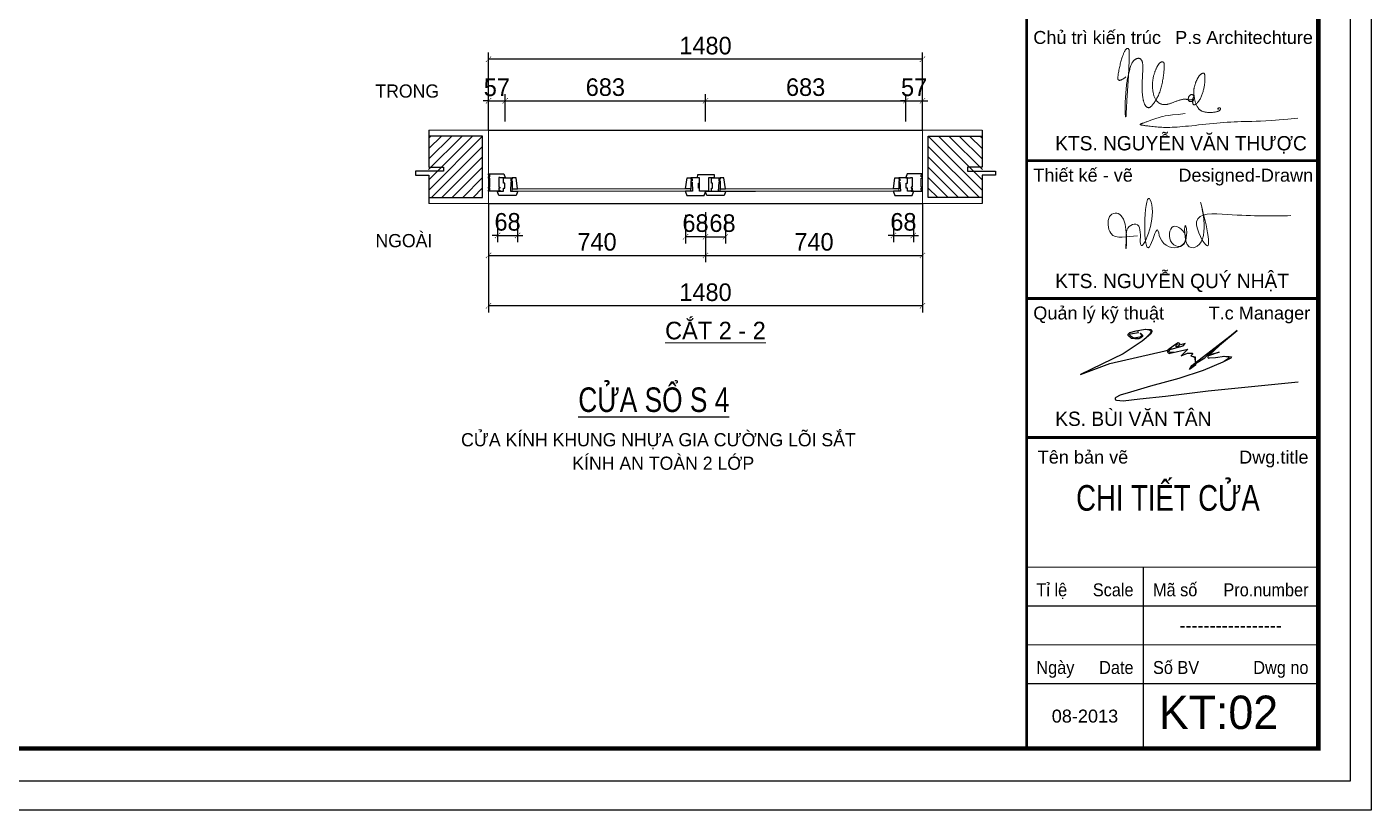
# Model space of a CAD drawing. Header units: millimetres. Extents: x -34806 to 662668, y 63228 to 99452.
# Drawn here: x 588104 to 592688, y 78156 to 80828 of the extents above; entities that cross this region are included whole.
import ezdxf
from ezdxf.enums import TextEntityAlignment as Align

# ---------------------------------------------------------------- set-up
doc = ezdxf.new("R2010")
doc.units = ezdxf.units.MM
doc.header["$LTSCALE"] = 200
doc.header["$MEASUREMENT"] = 0
doc.header["$PDMODE"] = 3
doc.header["$PDSIZE"] = 50
doc.layers.get('0').update_dxf_attribs({"color": 95, "linetype": 'CONTINUOUS'})
doc.layers.get('DEFPOINTS').update_dxf_attribs({"linetype": 'CONTINUOUS'})
for name, color, linetype in [('8', 1, 'CONTINUOUS'), ('COT', 2, 'CONTINUOUS'), ('DIM', 1, 'CONTINUOUS'), ('KHUNGTEN', 7, 'CONTINUOUS'), ('TEXT', 7, 'CONTINUOUS'), ('TEXT2', 6, 'CONTINUOUS'), ('TH', 4, 'CONTINUOUS'), ('TPTA-Concrete', 7, 'CONTINUOUS'), ('TUONG', 2, 'CONTINUOUS')]:
    doc.layers.add(name, color=color, linetype=linetype)
for name, color, linetype, lineweight in [('hacth', 251, 'CONTINUOUS', 13), ('hatch', 251, 'CONTINUOUS', 5), ('Text - khung ten', 253, 'CONTINUOUS', 13)]:
    doc.layers.add(name, color=color, linetype=linetype, lineweight=lineweight)
doc.styles.add('@hai text dim', font='VHAVAN.ttf')
doc.styles.add('Arial iso', font='VNARIAL.ttf')
doc.styles.add('STYLE2', font='VHHELS.ttf')
doc.styles.add('VNCC-COM', font='VHAVAN.ttf', dxfattribs={"width": 0.8})
doc.styles.add('VNCC-SIM', font='VHAVAN.ttf', dxfattribs={"width": 0.85})
doc.dimstyles.new('DIM10', dxfattribs={"dimscale": 15, "dimtxt": 4, "dimasz": 1.2, "dimexe": 1.5, "dimexo": 2, "dimgap": 1, "dimtad": 1, "dimdec": 0, "dimzin": 0, "dimdsep": 46, "dimtxsty": '@hai text dim', "dimblk": 'ARCHTICK', "dimcen": 0.09, "dimclrd": 8, "dimclre": 8, "dimclrt": 7, "dimadec": 0, "dimazin": 0, "dimtfac": 0.25, "dimtdec": 0, "dimtix": 1, "dimtmove": 1, "dimatfit": 0, "dimldrblk": 'NONE', "dimfxl": 1, "dimtolj": 1, "dimtzin": 0, "dimlwd": -1, "dimlwe": -1, "dimarcsym": 0})

# ---------------------------------------------------------------- blocks, each defined once
blk = doc.blocks.new('_ArchTick')
at = {"layer": 'DIM', "color": 150}
blk.add_lwpolyline([(0.5, 0.5, 0.133, 0, 0), (0, 0, 0, 0.133, 0), (-0.5, -0.5, 0.133, 0.133, 0)], format="xyseb", dxfattribs=at)
blk = doc.blocks.new('*D959')
at = {"color": 8}
for p, q in [((589678.3, 80477.2), (589678.3, 80740.5)), ((591158.3, 80477.2), (591158.3, 80740.5)), ((591158.3, 80718), (589678.3, 80718))]:
    blk.add_line(p, q, dxfattribs=at)
at = {"layer": 'DEFPOINTS', "color": 0}
for p in [(589678.3, 80718), (589678.3, 80447.2), (591158.3, 80447.2)]:
    blk.add_point(p, dxfattribs=at)
at = {"color": 8, "xscale": 18, "yscale": 18, "zscale": 18, "rotation": 180}
blk.add_blockref('_ArchTick', (589678.3, 80718), dxfattribs=at)
at = {"color": 8, "xscale": 18, "yscale": 18, "zscale": 18}
blk.add_blockref('_ArchTick', (591158.3, 80718), dxfattribs=at)
at = {"color": 7, "insert": (590418.3, 80764), "char_height": 60, "attachment_point": 5, "style": '@hai text dim'}
blk.add_mtext('\\A1;1480', dxfattribs=at)
blk = doc.blocks.new('_None')
blk = doc.blocks.new('*D960')
at = {"layer": '8', "color": 8}
for p, q in [((589709.3, 80187), (589709.3, 80094.1)), ((589777.3, 80186.4), (589777.3, 80094.1)), ((589709.3, 80116.6), (589691.3, 80116.6)), ((589709.3, 80116.6), (589777.3, 80116.6)), ((589777.3, 80116.6), (589795.3, 80116.6))]:
    blk.add_line(p, q, dxfattribs=at)
at = {"layer": 'DEFPOINTS', "color": 0}
for p in [(589709.3, 80217), (589777.3, 80216.4), (589777.3, 80116.6)]:
    blk.add_point(p, dxfattribs=at)
at = {"layer": '8', "color": 8, "xscale": 18, "yscale": 18, "zscale": 18}
blk.add_blockref('_ArchTick', (589709.3, 80116.6), dxfattribs=at)
at = {"layer": '8', "color": 8, "xscale": 18, "yscale": 18, "zscale": 18, "rotation": 180}
blk.add_blockref('_ArchTick', (589777.3, 80116.6), dxfattribs=at)
at = {"layer": '8', "color": 7, "insert": (589743.3, 80162.6), "char_height": 60, "attachment_point": 5, "style": '@hai text dim'}
blk.add_mtext('\\A1;68', dxfattribs=at)
blk = doc.blocks.new('*D961')
at = {"color": 8}
for p, q in [((591059.3, 80186.4), (591059.3, 80094.1)), ((591127.3, 80185.7), (591127.3, 80094.1)), ((591059.3, 80116.6), (591041.3, 80116.6)), ((591059.3, 80116.6), (591127.3, 80116.6)), ((591127.3, 80116.6), (591145.3, 80116.6))]:
    blk.add_line(p, q, dxfattribs=at)
at = {"layer": 'DEFPOINTS', "color": 0}
for p in [(591059.3, 80216.4), (591127.3, 80215.7), (591127.3, 80116.6)]:
    blk.add_point(p, dxfattribs=at)
at = {"color": 8, "xscale": 18, "yscale": 18, "zscale": 18}
blk.add_blockref('_ArchTick', (591059.3, 80116.6), dxfattribs=at)
at = {"color": 8, "xscale": 18, "yscale": 18, "zscale": 18, "rotation": 180}
blk.add_blockref('_ArchTick', (591127.3, 80116.6), dxfattribs=at)
at = {"color": 7, "insert": (591093.3, 80162.6), "char_height": 60, "attachment_point": 5, "style": '@hai text dim'}
blk.add_mtext('\\A1;68', dxfattribs=at)
blk = doc.blocks.new('*D962')
at = {"color": 8}
for p, q in [((589678.3, 80505.9), (589678.3, 80598.7)), ((589735.3, 80505.9), (589735.3, 80598.7)), ((589678.3, 80576.2), (589660.3, 80576.2)), ((589678.3, 80576.2), (589735.3, 80576.2)), ((589735.3, 80576.2), (589753.3, 80576.2))]:
    blk.add_line(p, q, dxfattribs=at)
at = {"layer": 'DEFPOINTS', "color": 0}
for p in [(589735.3, 80576.2), (589678.3, 80475.9), (589735.3, 80475.9)]:
    blk.add_point(p, dxfattribs=at)
at = {"color": 8, "xscale": 18, "yscale": 18, "zscale": 18}
blk.add_blockref('_ArchTick', (589678.3, 80576.2), dxfattribs=at)
at = {"color": 8, "xscale": 18, "yscale": 18, "zscale": 18, "rotation": 180}
blk.add_blockref('_ArchTick', (589735.3, 80576.2), dxfattribs=at)
at = {"color": 7, "insert": (589706.8, 80621.8), "char_height": 60, "attachment_point": 5, "style": '@hai text dim'}
blk.add_mtext('\\A1;57', dxfattribs=at)
blk = doc.blocks.new('*D963')
at = {"color": 8}
for p, q in [((591101.3, 80505.9), (591101.3, 80598.7)), ((591158.3, 80505.9), (591158.3, 80598.7)), ((591101.3, 80576.2), (591083.3, 80576.2)), ((591101.3, 80576.2), (591158.3, 80576.2)), ((591158.3, 80576.2), (591176.3, 80576.2))]:
    blk.add_line(p, q, dxfattribs=at)
at = {"layer": 'DEFPOINTS', "color": 0}
for p in [(591158.3, 80576.2), (591101.3, 80475.9), (591158.3, 80475.9)]:
    blk.add_point(p, dxfattribs=at)
at = {"color": 8, "xscale": 18, "yscale": 18, "zscale": 18}
blk.add_blockref('_ArchTick', (591101.3, 80576.2), dxfattribs=at)
at = {"color": 8, "xscale": 18, "yscale": 18, "zscale": 18, "rotation": 180}
blk.add_blockref('_ArchTick', (591158.3, 80576.2), dxfattribs=at)
at = {"color": 7, "insert": (591129.8, 80621.8), "char_height": 60, "attachment_point": 5, "style": '@hai text dim'}
blk.add_mtext('\\A1;57', dxfattribs=at)
blk = doc.blocks.new('*D964')
at = {"layer": '8', "color": 8}
for p, q in [((590350.3, 80186.4), (590350.3, 80089.6)), ((590418.3, 80186.4), (590418.3, 80089.6)), ((590418.3, 80112.1), (590350.3, 80112.1))]:
    blk.add_line(p, q, dxfattribs=at)
at = {"layer": 'DEFPOINTS', "color": 0}
for p in [(590350.3, 80216.4), (590418.3, 80216.4), (590350.3, 80112.1)]:
    blk.add_point(p, dxfattribs=at)
at = {"layer": '8', "color": 8, "xscale": 18, "yscale": 18, "zscale": 18, "rotation": 180}
blk.add_blockref('_ArchTick', (590350.3, 80112.1), dxfattribs=at)
at = {"layer": '8', "color": 8, "xscale": 18, "yscale": 18, "zscale": 18}
blk.add_blockref('_ArchTick', (590418.3, 80112.1), dxfattribs=at)
at = {"layer": '8', "color": 7, "insert": (590384.3, 80158.2), "char_height": 60, "attachment_point": 5, "style": '@hai text dim'}
blk.add_mtext('\\A1;68', dxfattribs=at)
blk = doc.blocks.new('*D965')
at = {"layer": '8', "color": 8}
for p, q in [((590418.3, 80186.4), (590418.3, 80089.6)), ((590486.3, 80186.4), (590486.3, 80089.6)), ((590418.3, 80112.1), (590486.3, 80112.1))]:
    blk.add_line(p, q, dxfattribs=at)
at = {"layer": 'DEFPOINTS', "color": 0}
for p in [(590418.3, 80216.4), (590486.3, 80216.4), (590486.3, 80112.1)]:
    blk.add_point(p, dxfattribs=at)
at = {"layer": '8', "color": 8, "xscale": 18, "yscale": 18, "zscale": 18, "rotation": 180}
blk.add_blockref('_ArchTick', (590418.3, 80112.1), dxfattribs=at)
at = {"layer": '8', "color": 8, "xscale": 18, "yscale": 18, "zscale": 18}
blk.add_blockref('_ArchTick', (590486.3, 80112.1), dxfattribs=at)
at = {"layer": '8', "color": 7, "insert": (590476.3, 80158.2), "char_height": 60, "attachment_point": 5, "style": '@hai text dim'}
blk.add_mtext('\\A1;68', dxfattribs=at)
blk = doc.blocks.new('*D1002')
at = {"color": 8}
for p, q in [((589735.3, 80505.9), (589735.3, 80598.7)), ((590418.3, 80505.9), (590418.3, 80598.7)), ((589735.3, 80576.2), (590418.3, 80576.2))]:
    blk.add_line(p, q, dxfattribs=at)
at = {"layer": 'DEFPOINTS', "color": 0}
for p in [(590418.3, 80576.2), (589735.3, 80475.9), (590418.3, 80475.9)]:
    blk.add_point(p, dxfattribs=at)
at = {"color": 8, "xscale": 18, "yscale": 18, "zscale": 18, "rotation": 180}
blk.add_blockref('_ArchTick', (589735.3, 80576.2), dxfattribs=at)
at = {"color": 8, "xscale": 18, "yscale": 18, "zscale": 18}
blk.add_blockref('_ArchTick', (590418.3, 80576.2), dxfattribs=at)
at = {"color": 7, "insert": (590076.8, 80622.3), "char_height": 60, "attachment_point": 5, "style": '@hai text dim'}
blk.add_mtext('\\A1;683', dxfattribs=at)
blk = doc.blocks.new('*D1003')
at = {"color": 8}
for p, q in [((590418.3, 80505.9), (590418.3, 80598.7)), ((591101.3, 80505.9), (591101.3, 80598.7)), ((590418.3, 80576.2), (591101.3, 80576.2))]:
    blk.add_line(p, q, dxfattribs=at)
at = {"layer": 'DEFPOINTS', "color": 0}
for p in [(591101.3, 80576.2), (590418.3, 80475.9), (591101.3, 80475.9)]:
    blk.add_point(p, dxfattribs=at)
at = {"color": 8, "xscale": 18, "yscale": 18, "zscale": 18, "rotation": 180}
blk.add_blockref('_ArchTick', (590418.3, 80576.2), dxfattribs=at)
at = {"color": 8, "xscale": 18, "yscale": 18, "zscale": 18}
blk.add_blockref('_ArchTick', (591101.3, 80576.2), dxfattribs=at)
at = {"color": 7, "insert": (590759.8, 80622.3), "char_height": 60, "attachment_point": 5, "style": '@hai text dim'}
blk.add_mtext('\\A1;683', dxfattribs=at)
blk = doc.blocks.new('*D1014')
at = {"color": 8}
for p, q in [((589678.3, 80224.6), (589678.3, 79854)), ((591158.3, 80224.6), (591158.3, 79854)), ((591158.3, 79876.5), (589678.3, 79876.5))]:
    blk.add_line(p, q, dxfattribs=at)
at = {"layer": 'DEFPOINTS', "color": 0}
for p in [(589678.3, 80254.6), (591158.3, 80254.6), (589678.3, 79876.5)]:
    blk.add_point(p, dxfattribs=at)
at = {"color": 8, "xscale": 18, "yscale": 18, "zscale": 18, "rotation": 180}
blk.add_blockref('_ArchTick', (589678.3, 79876.5), dxfattribs=at)
at = {"color": 8, "xscale": 18, "yscale": 18, "zscale": 18}
blk.add_blockref('_ArchTick', (591158.3, 79876.5), dxfattribs=at)
at = {"color": 7, "insert": (590418.3, 79922.5), "char_height": 60, "attachment_point": 5, "style": '@hai text dim'}
blk.add_mtext('\\A1;1480', dxfattribs=at)
blk = doc.blocks.new('*D1015')
at = {"color": 8}
for p, q in [((589678.3, 80194.6), (589678.3, 80025.9)), ((590418.3, 80195.9), (590418.3, 80025.9)), ((589678.3, 80048.4), (590418.3, 80048.4))]:
    blk.add_line(p, q, dxfattribs=at)
at = {"layer": 'DEFPOINTS', "color": 0}
for p in [(589678.3, 80224.6), (590418.3, 80225.9), (590418.3, 80048.4)]:
    blk.add_point(p, dxfattribs=at)
at = {"color": 8, "xscale": 18, "yscale": 18, "zscale": 18, "rotation": 180}
blk.add_blockref('_ArchTick', (589678.3, 80048.4), dxfattribs=at)
at = {"color": 8, "xscale": 18, "yscale": 18, "zscale": 18}
blk.add_blockref('_ArchTick', (590418.3, 80048.4), dxfattribs=at)
at = {"color": 7, "insert": (590048.3, 80094.4), "char_height": 60, "attachment_point": 5, "style": '@hai text dim'}
blk.add_mtext('\\A1;740', dxfattribs=at)
blk = doc.blocks.new('*D1016')
at = {"color": 8}
for p, q in [((590418.3, 80195.9), (590418.3, 80025.9)), ((591158.3, 80195.9), (591158.3, 80025.9)), ((590418.3, 80048.4), (591158.3, 80048.4))]:
    blk.add_line(p, q, dxfattribs=at)
at = {"layer": 'DEFPOINTS', "color": 0}
for p in [(590418.3, 80225.9), (591158.3, 80225.9), (591158.3, 80048.4)]:
    blk.add_point(p, dxfattribs=at)
at = {"color": 8, "xscale": 18, "yscale": 18, "zscale": 18, "rotation": 180}
blk.add_blockref('_ArchTick', (590418.3, 80048.4), dxfattribs=at)
at = {"color": 8, "xscale": 18, "yscale": 18, "zscale": 18}
blk.add_blockref('_ArchTick', (591158.3, 80048.4), dxfattribs=at)
at = {"color": 7, "insert": (590788.3, 80094.4), "char_height": 60, "attachment_point": 5, "style": '@hai text dim'}
blk.add_mtext('\\A1;740', dxfattribs=at)
blk = doc.blocks.new('eyey')
at = {"layer": 'TEXT'}
blk.add_lwpolyline([(857598, -329566), (858221, -330064), (858651, -330415), (858732, -330999), (857985, -331594), (857001, -332040), (855251, -332170), (853778, -331988), (852444, -330783, -0.4387421), (852435, -329839), (853068, -329329), (855860, -328456), (859862, -327752), (862169, -327861, -0.5275311), (862824, -328922), (862263, -329997), (858501, -333190), (849998, -338818), (830763, -348112), (844015, -343247), (868918, -337466), (876988, -335232), (877866, -334275), (875791, -334754), (875192, -334116), (874674, -333917), (873078, -334913), (870285, -337066, 0.8764844), (871163, -338581), (879063, -336707), (876030, -339776), (878863, -338581), (880914, -338538, -0.6789702), (881138, -339070), (880465, -339743), (882366, -340167), (882523, -344014), (879841, -345842), (880914, -344171), (901170, -328430), (888030, -339316), (893139, -338110), (888339, -339821, 1.0448231), (888704, -340719), (891399, -340550), (895469, -339849), (897603, -339989), (898585, -340158), (898361, -340831), (894793, -342630), (885863, -346421), (875047, -349907), (862289, -353363), (853242, -356064), (848723, -357411), (846645, -358532, 0.7905999), (846954, -359682), (850074, -359907), (857433, -359122), (868980, -357832), (888178, -355522), (928630, -351509)], format="xyb", dxfattribs=at)
at = {"layer": 'TEXT2'}
blk.add_lwpolyline([(874449, -334606), (875013, -334916), (874942, -335493), (873969, -335662), (873645, -335352), (873984, -334803), (874449, -334606)], dxfattribs=at)
at = {"layer": 'TH'}
for points in [[(857598, -329566), (858324, -330711), (857636, -331414), (854668, -331804), (853122, -330758, -0.6401793), (853278, -329806), (856949, -329244), (856369, -328366)], [(872753, -338203), (871152, -338252, -0.6729427), (870752, -337349, 0.084292), (871681, -335989, -4.5625712)], [(895092, -339914), (897074, -340190, -0.6042128), (897360, -340984), (895356, -342346)]]:
    blk.add_lwpolyline(points, format="xyb", dxfattribs=at)
for points in [[(882530, -343232), (886628, -340681), (888030, -339316), (901170, -328430), (895230, -333351), (888856, -339121)], [(880465, -339743), (882016, -340407), (882480, -342954)], [(882369, -343261), (882330, -343965), (880467, -345241), (881028, -344278), (882369, -343261)]]:
    blk.add_lwpolyline(points, dxfattribs=at)
at = {"layer": 'TUONG'}
blk.add_lwpolyline([(860168, -327766), (861604, -328110, -0.3773591), (862396, -329233), (861839, -329994), (859245, -332558)], format="xyb", dxfattribs=at)
blk = doc.blocks.new('khung')
at = {"color": 7}
for points in [[(28810, 8438), (28804, 8432), (28798, 8426), (28792, 8422), (28785, 8417), (28779, 8414), (28773, 8411), (28767, 8408), (28762, 8406), (28757, 8403), (28753, 8402), (28750, 8400), (28746, 8399), (28744, 8398), (28741, 8397), (28738, 8397), (28736, 8396), (28734, 8396), (28732, 8396), (28730, 8397), (28728, 8397), (28726, 8398), (28724, 8399), (28722, 8400), (28721, 8401), (28719, 8403), (28718, 8405), (28717, 8407), (28716, 8410), (28716, 8414), (28715, 8419), (28715, 8425), (28716, 8433), (28716, 8442), (28717, 8452), (28719, 8464), (28720, 8476), (28722, 8490), (28725, 8504), (28727, 8519), (28730, 8534), (28734, 8549), (28737, 8564), (28741, 8579), (28744, 8594), (28748, 8608), (28752, 8623), (28756, 8636), (28760, 8649), (28764, 8661), (28767, 8673), (28771, 8683), (28774, 8693), (28777, 8703), (28781, 8712), (28784, 8720), (28787, 8728), (28791, 8735), (28794, 8742), (28797, 8748), (28801, 8753), (28804, 8758), (28807, 8763), (28811, 8767), (28814, 8770), (28817, 8773), (28820, 8775), (28823, 8777), (28825, 8779), (28828, 8779), (28830, 8780), (28833, 8780), (28835, 8780), (28837, 8779), (28839, 8778), (28840, 8777), (28842, 8776), (28843, 8774), (28844, 8772), (28846, 8770), (28847, 8767), (28848, 8765), (28849, 8761), (28849, 8758), (28850, 8753), (28851, 8748), (28851, 8742), (28851, 8735), (28852, 8727), (28852, 8717), (28852, 8706), (28852, 8694), (28851, 8681), (28851, 8666), (28851, 8651), (28850, 8634), (28850, 8616), (28849, 8597), (28848, 8577), (28847, 8557), (28846, 8534), (28845, 8511), (28844, 8487), (28842, 8461), (28841, 8434), (28839, 8405), (28837, 8376), (28836, 8346), (28834, 8315), (28832, 8285), (28830, 8254), (28828, 8225), (28826, 8197), (28824, 8170), (28823, 8145), (28821, 8121), (28820, 8099), (28819, 8079), (28818, 8061), (28817, 8044), (28816, 8029), (28816, 8016), (28815, 8005), (28815, 7996), (28815, 7988), (28814, 7981), (28814, 7975), (28813, 7970), (28813, 7966), (28812, 7963), (28811, 7961), (28810, 7960), (28809, 7959), (28808, 7961), (28807, 7963), (28806, 7968), (28805, 7974), (28804, 7983), (28803, 7994), (28802, 8006), (28802, 8021), (28802, 8038), (28802, 8056), (28802, 8077), (28802, 8100), (28803, 8124), (28804, 8149), (28805, 8176), (28807, 8203), (28809, 8230), (28811, 8256), (28813, 8282), (28815, 8306), (28818, 8328), (28820, 8348), (28823, 8367), (28826, 8385), (28828, 8402), (28831, 8418), (28835, 8434), (28838, 8450), (28842, 8466), (28845, 8481), (28849, 8497), (28853, 8512), (28857, 8526), (28860, 8539), (28864, 8552), (28868, 8563), (28871, 8573), (28874, 8582), (28878, 8590), (28881, 8597), (28884, 8603), (28887, 8608), (28890, 8613), (28894, 8618), (28897, 8622), (28900, 8627), (28904, 8631), (28908, 8634), (28911, 8638), (28915, 8641), (28919, 8644), (28923, 8647), (28927, 8650), (28931, 8652), (28936, 8654), (28940, 8656), (28944, 8658), (28948, 8659), (28953, 8660), (28957, 8661), (28961, 8661), (28964, 8661), (28968, 8661), (28972, 8660), (28975, 8659), (28979, 8657), (28982, 8655), (28985, 8653), (28989, 8650), (28992, 8647), (28995, 8644), (28998, 8640), (29001, 8635), (29003, 8631), (29005, 8626), (29007, 8620), (29009, 8614), (29011, 8607), (29012, 8600), (29013, 8592), (29014, 8584), (29014, 8576), (29014, 8567), (29015, 8557), (29015, 8547), (29014, 8537), (29014, 8526), (29014, 8516), (29013, 8504), (29013, 8493), (29012, 8482), (29012, 8470), (29011, 8458), (29011, 8447), (29010, 8435), (29009, 8424), (29009, 8413), (29008, 8402), (29008, 8391), (29007, 8381), (29007, 8370), (29007, 8361), (29006, 8351), (29006, 8341), (29006, 8332), (29006, 8323), (29006, 8313), (29006, 8304), (29006, 8294), (29006, 8285), (29007, 8275), (29007, 8265), (29008, 8255), (29008, 8246), (29009, 8236), (29010, 8227), (29011, 8218), (29012, 8209), (29013, 8200), (29014, 8192), (29016, 8183), (29017, 8175), (29019, 8168), (29020, 8160), (29022, 8153), (29023, 8147), (29025, 8140), (29027, 8134), (29029, 8128), (29031, 8122), (29033, 8116), (29035, 8111), (29037, 8106), (29040, 8102), (29042, 8097), (29045, 8093), (29048, 8089), (29051, 8085), (29054, 8082), (29057, 8079), (29060, 8077), (29063, 8075), (29066, 8073), (29069, 8071), (29072, 8070), (29075, 8069), (29078, 8069), (29081, 8068), (29084, 8068), (29088, 8068), (29091, 8069), (29095, 8070), (29099, 8071), (29103, 8074), (29107, 8077), (29112, 8081), (29117, 8086), (29123, 8092), (29128, 8099), (29134, 8106), (29140, 8114), (29147, 8123), (29153, 8132), (29159, 8141), (29165, 8151), (29171, 8161), (29177, 8171), (29183, 8182), (29189, 8193), (29195, 8204), (29200, 8216), (29206, 8229), (29211, 8242), (29216, 8255), (29221, 8269), (29225, 8284), (29230, 8298), (29234, 8313), (29238, 8328), (29242, 8344), (29245, 8359), (29248, 8374), (29251, 8390), (29254, 8405), (29256, 8420), (29258, 8435), (29260, 8450), (29262, 8464), (29264, 8478), (29265, 8492), (29267, 8505), (29268, 8518), (29269, 8530), (29270, 8541), (29270, 8551), (29271, 8560), (29271, 8568), (29271, 8575), (29271, 8582), (29271, 8587), (29270, 8592), (29269, 8596), (29269, 8599), (29268, 8602), (29267, 8605), (29265, 8608), (29264, 8610), (29263, 8612), (29261, 8614), (29259, 8615), (29257, 8616), (29255, 8617), (29253, 8618), (29251, 8618), (29248, 8619), (29246, 8618), (29243, 8618), (29241, 8618), (29238, 8617), (29235, 8616), (29232, 8615), (29229, 8614), (29226, 8612), (29223, 8610), (29220, 8608), (29217, 8606), (29215, 8604), (29212, 8601), (29209, 8598), (29206, 8595), (29204, 8592), (29201, 8588), (29199, 8584), (29196, 8580), (29194, 8576), (29191, 8572), (29189, 8568), (29187, 8563), (29184, 8558), (29182, 8553), (29179, 8548), (29177, 8542), (29174, 8536), (29171, 8530), (29169, 8523), (29166, 8516), (29163, 8508), (29160, 8501), (29157, 8492), (29154, 8484), (29151, 8476), (29149, 8467), (29146, 8458), (29144, 8450), (29142, 8441), (29140, 8432), (29138, 8423), (29137, 8414), (29135, 8406), (29134, 8397), (29133, 8388), (29132, 8379), (29132, 8370), (29131, 8360), (29131, 8351), (29131, 8342), (29131, 8333), (29131, 8323), (29131, 8314), (29132, 8304), (29132, 8295), (29133, 8285), (29134, 8275), (29135, 8266), (29137, 8256), (29139, 8247), (29141, 8237), (29143, 8228), (29145, 8219), (29148, 8210), (29151, 8201), (29154, 8193), (29158, 8185), (29162, 8177), (29165, 8170), (29170, 8164), (29174, 8158), (29178, 8152), (29183, 8146), (29188, 8141), (29192, 8137), (29197, 8132), (29202, 8128), (29207, 8125), (29213, 8121), (29218, 8118), (29224, 8115), (29229, 8113), (29235, 8111), (29241, 8109), (29248, 8107), (29254, 8106), (29261, 8105), (29268, 8105), (29275, 8105), (29282, 8105), (29289, 8105), (29296, 8106), (29304, 8107), (29311, 8109), (29319, 8111), (29326, 8113), (29334, 8115), (29342, 8118), (29350, 8121), (29359, 8124), (29367, 8127), (29376, 8131), (29385, 8134), (29394, 8138), (29403, 8141), (29412, 8145), (29421, 8148), (29431, 8152), (29439, 8155), (29448, 8157), (29457, 8160), (29465, 8162), (29474, 8164), (29481, 8166), (29489, 8167), (29496, 8169), (29503, 8169), (29510, 8170), (29516, 8170), (29522, 8170), (29527, 8169), (29533, 8169), (29538, 8168), (29543, 8167), (29547, 8167), (29552, 8166), (29556, 8165), (29561, 8164), (29565, 8164), (29570, 8163), (29574, 8162), (29578, 8162), (29583, 8162), (29587, 8162), (29591, 8162), (29596, 8163), (29600, 8164), (29604, 8166), (29607, 8168), (29611, 8171), (29614, 8175), (29617, 8180), (29619, 8185), (29621, 8190), (29623, 8195), (29624, 8200), (29624, 8205), (29624, 8209), (29623, 8213), (29621, 8216), (29619, 8219), (29616, 8221), (29613, 8223), (29610, 8224), (29607, 8225), (29604, 8225), (29600, 8225), (29597, 8225), (29594, 8225), (29590, 8224), (29587, 8223), (29584, 8221), (29581, 8219), (29579, 8217), (29576, 8215), (29573, 8212), (29571, 8208), (29569, 8205), (29567, 8201), (29565, 8197), (29563, 8193), (29562, 8188), (29560, 8184), (29559, 8179), (29559, 8174), (29559, 8169), (29559, 8164), (29560, 8159), (29561, 8155), (29563, 8152), (29566, 8149), (29570, 8146), (29574, 8144), (29578, 8143), (29583, 8142), (29587, 8141), (29592, 8141), (29596, 8141), (29600, 8141), (29604, 8142), (29607, 8143), (29610, 8144), (29612, 8146), (29615, 8147), (29616, 8150), (29618, 8152), (29619, 8155), (29621, 8158), (29621, 8161), (29622, 8164), (29622, 8167), (29622, 8170), (29622, 8171), (29621, 8173), (29620, 8173), (29619, 8172), (29618, 8171), (29617, 8169), (29615, 8166), (29614, 8163), (29613, 8160), (29612, 8156), (29611, 8152), (29611, 8147), (29611, 8143), (29611, 8138), (29611, 8133), (29612, 8129), (29613, 8124), (29614, 8120), (29615, 8116), (29617, 8112), (29620, 8109), (29622, 8106), (29625, 8104), (29629, 8102), (29633, 8102), (29637, 8103), (29642, 8105), (29648, 8108), (29653, 8112), (29659, 8117), (29665, 8123), (29671, 8129), (29677, 8137), (29683, 8144), (29689, 8153), (29695, 8162), (29700, 8171), (29705, 8180), (29710, 8190), (29714, 8200), (29719, 8210), (29723, 8221), (29727, 8231), (29730, 8241), (29733, 8252), (29736, 8262), (29739, 8273), (29741, 8283), (29744, 8293), (29746, 8304), (29748, 8314), (29749, 8324), (29751, 8334), (29752, 8344), (29754, 8354), (29755, 8364), (29755, 8374), (29756, 8384), (29757, 8394), (29757, 8404), (29757, 8413), (29757, 8422), (29757, 8431), (29757, 8439), (29757, 8447), (29756, 8453), (29755, 8459), (29755, 8464), (29754, 8468), (29752, 8472), (29751, 8475), (29750, 8477), (29748, 8479), (29747, 8481), (29745, 8482), (29743, 8482), (29741, 8483), (29739, 8483), (29737, 8483), (29735, 8483), (29733, 8482), (29730, 8481), (29728, 8480), (29725, 8479), (29722, 8477), (29719, 8476), (29716, 8474), (29713, 8472), (29710, 8470), (29707, 8467), (29704, 8465), (29701, 8462), (29698, 8460), (29695, 8457), (29693, 8454), (29690, 8451), (29687, 8447), (29685, 8444), (29682, 8440), (29680, 8436), (29678, 8432), (29675, 8428), (29673, 8424), (29671, 8419), (29669, 8414), (29666, 8409), (29664, 8405), (29661, 8399), (29659, 8394), (29656, 8389), (29654, 8383), (29651, 8377), (29649, 8371), (29646, 8365), (29644, 8358), (29642, 8352), (29640, 8345), (29638, 8338), (29636, 8331), (29634, 8324), (29633, 8317), (29631, 8311), (29630, 8305), (29628, 8299), (29627, 8293), (29626, 8287), (29625, 8281), (29625, 8275), (29624, 8268), (29624, 8261), (29624, 8253), (29625, 8244), (29626, 8236), (29627, 8226), (29628, 8217), (29629, 8208), (29630, 8198), (29632, 8189), (29633, 8180), (29635, 8172), (29637, 8163), (29638, 8155), (29641, 8146), (29643, 8138), (29645, 8130), (29648, 8122), (29651, 8114), (29655, 8106), (29658, 8098), (29662, 8091), (29666, 8084), (29670, 8077), (29673, 8071), (29677, 8065), (29680, 8060), (29684, 8056), (29687, 8052), (29690, 8048), (29693, 8045), (29697, 8042), (29700, 8039), (29704, 8037), (29708, 8034), (29712, 8032), (29716, 8029), (29721, 8027), (29727, 8025), (29733, 8023), (29739, 8021), (29746, 8019), (29753, 8017), (29761, 8016), (29769, 8014), (29778, 8013), (29788, 8012), (29797, 8012), (29807, 8011), (29817, 8011), (29828, 8011), (29838, 8011), (29849, 8012), (29859, 8013), (29869, 8014), (29879, 8015), (29888, 8017), (29896, 8018), (29904, 8021), (29911, 8023), (29917, 8026), (29922, 8028), (29927, 8031), (29931, 8034), (29934, 8037), (29937, 8040), (29939, 8042), (29941, 8044), (29942, 8047), (29944, 8049), (29944, 8051), (29945, 8052), (29945, 8054), (29945, 8056), (29945, 8057), (29945, 8058), (29945, 8059), (29944, 8060), (29944, 8061), (29943, 8062), (29942, 8063), (29941, 8064), (29940, 8064), (29939, 8065), (29938, 8065), (29936, 8065), (29935, 8066), (29934, 8066), (29932, 8066), (29931, 8066), (29930, 8066), (29929, 8066), (29927, 8066), (29926, 8066), (29925, 8066), (29924, 8065), (29923, 8065), (29922, 8065), (29921, 8065), (29920, 8065), (29919, 8064), (29917, 8064), (29916, 8064), (29915, 8063), (29915, 8063), (29914, 8062), (29913, 8062), (29913, 8061), (29912, 8061), (29912, 8060), (29912, 8060), (29911, 8059), (29911, 8058), (29911, 8058), (29911, 8057), (29911, 8057), (29911, 8056), (29911, 8056), (29912, 8055), (29912, 8054), (29913, 8054), (29914, 8053), (29916, 8052), (29917, 8052), (29919, 8051), (29920, 8051), (29921, 8051), (29922, 8051), (29922, 8052), (29922, 8053)], [(29521, 7997), (29437, 7989), (29371, 7982), (29320, 7976), (29283, 7970), (29255, 7965), (29235, 7960), (29220, 7956), (29208, 7951), (29196, 7947), (29183, 7942), (29171, 7938), (29159, 7934), (29147, 7930), (29135, 7926), (29123, 7922), (29112, 7918), (29102, 7914), (29092, 7910), (29082, 7907), (29073, 7904), (29064, 7901), (29056, 7898), (29047, 7895), (29040, 7892), (29032, 7889), (29025, 7887), (29018, 7884), (29011, 7882), (29006, 7880), (29000, 7878), (28996, 7876), (28992, 7875), (28989, 7874), (28986, 7873), (28984, 7872), (28983, 7871), (28982, 7871), (28981, 7870), (28981, 7870), (28981, 7869), (28980, 7869), (28980, 7868), (28981, 7868), (28981, 7867), (28982, 7867), (28983, 7866), (28985, 7865), (28987, 7864), (28990, 7863), (28994, 7862), (28999, 7861), (29004, 7860), (29011, 7859), (29019, 7858), (29027, 7856), (29037, 7855), (29048, 7853), (29060, 7851), (29074, 7850), (29088, 7848), (29104, 7846), (29121, 7844), (29138, 7842), (29157, 7840), (29176, 7839), (29196, 7837), (29218, 7835), (29240, 7834), (29263, 7833), (29287, 7833), (29313, 7833), (29339, 7833), (29367, 7834), (29396, 7835), (29427, 7837), (29459, 7840), (29492, 7843), (29527, 7846), (29563, 7849), (29601, 7853), (29641, 7857), (29683, 7862), (29725, 7866), (29768, 7871), (29812, 7875), (29855, 7880), (29899, 7884), (29942, 7888), (29984, 7891), (30026, 7894), (30067, 7896), (30108, 7899), (30150, 7900), (30191, 7902), (30234, 7903), (30277, 7904), (30322, 7905), (30370, 7906), (30424, 7908), (30487, 7911), (30561, 7915), (30648, 7922), (30750, 7930), (30871, 7942)]]:
    blk.add_lwpolyline(points, dxfattribs=at)
for points, knots in [([(28809, 6390), (28820, 6471), (28786, 6646), (29012, 6725), (28940, 6191), (29183, 6732), (29031, 7196), (29006, 5991), (29191, 6702), (29218, 6422), (29444, 6340), (29580, 6542), (29338, 6741), (29309, 6441), (29518, 6370), (29551, 6543), (29513, 6743), (29493, 6361), (29852, 6431), (29572, 7417), (29930, 6107), (29517, 6828), (30245, 6766), (30570, 6771), (30788, 6775)], [1829.216934, 1829.216934, 1829.216934, 1829.216934, 2052.740044, 2346.829392, 2630.15887, 3355.55399, 3541.515551, 4433.477739, 4781.213079, 4936.233601, 5341.441378, 5545.383412, 5845.050905, 6152.474723, 6321.670423, 6652.085883, 6721.1327, 7114.479827, 7261.897835, 8082.827124, 8900.610949, 9384.419747, 9967.76735, 11144.313147, 11144.313147, 11144.313147, 11144.313147]), ([(28949, 6531), (28829, 6534), (28610, 6446), (28576, 6806), (28852, 6833), (28816, 6351), (28812, 6382), (28809, 6390)], [0, 0, 0, 0, 520.395728, 824.712378, 1118.802922, 1716.942341, 1766.325621, 1766.325621, 1766.325621, 1766.325621])]:
    blk.add_open_spline(points, degree=3, knots=knots, dxfattribs=at)
at = {"layer": 'DEFPOINTS', "color": 8}
blk.add_lwpolyline([(0, 0), (31503, 0), (31503, 22275), (0, 22275)], close=True, dxfattribs=at)
at = {"layer": 'KHUNGTEN', "color": 4}
for points, const_width in [([(848, 388), (31117, 388), (31117, 21887), (848, 21887)], 54.3), ([(27623, 21887), (31115, 21887), (31115, 388), (27623, 388)], 34.9)]:
    blk.add_lwpolyline(points, close=True, dxfattribs=dict(at, const_width=const_width))
at = {"layer": 'KHUNGTEN', "color": 4, "const_width": 34.9}
for points in [[(27623, 7434), (31115, 7434)], [(27623, 5782), (31115, 5782)], [(27623, 4114), (31115, 4114)]]:
    blk.add_lwpolyline(points, dxfattribs=at)
at = {"layer": 'KHUNGTEN', "color": 8, "const_width": 15.5}
for points in [[(27623, 2561), (31115, 2561)], [(29020, 2561), (29020, 388)], [(27623, 2096), (31115, 2096)], [(27623, 1630), (31115, 1630)], [(27623, 1164), (31115, 1164)]]:
    blk.add_lwpolyline(points, dxfattribs=at)
at = {"layer": 'TEXT2', "xscale": 0.02667135677802435, "yscale": 0.02667135642843732, "zscale": 0.02667135655464699}
blk.add_blockref('eyey', (6108, 14156), dxfattribs=at)
at = {"layer": 'KHUNGTEN', "color": 8, "style": 'Arial iso'}
for s, height, width, p in [('Chñ tr× kiÕn tróc', 155.23, 1, (27702, 8833)), ('P.s Architechture', 155.23, 1, (29401, 8833)), ('ThiÕt kÕ - vÏ', 155.23, 1, (27702, 7182)), ('Designed-Drawn', 155.23, 1, (29440, 7182)), ('Qu¶n lý kü thuËt', 155.23, 1, (27702, 5530)), ('T.c Manager', 155.23, 1, (29802, 5530)), ('Tªn b¶n vÏ', 155.2, 1, (27755, 3803)), ('TØ lÖ', 155.2, 0.9, (27739, 2212)), ('M· sè', 155.2, 0.9, (29136, 2212)), ('Sè BV', 155.2, 0.9, (29136, 1281)), ('Ngµy', 155.2, 0.9, (27739, 1281))]:
    blk.add_text(s, height=height, dxfattribs=dict(at, width=width)).set_placement(p)
for s, width, p in [('Dwg.title', 1, (30999, 3803)), ('Scale', 0.9, (28903, 2212)), ('Pro.number', 0.9, (30999, 2212)), ('Date', 0.9, (28903, 1281)), ('Dwg no', 0.9, (30999, 1281))]:
    blk.add_text(s, height=155.2, dxfattribs=dict(at, width=width)).set_placement(p, align=Align.RIGHT)
at = {"layer": 'KHUNGTEN', "color": 7, "style": 'Arial iso'}
for s, height, p in [('-----------------', 155.23, (30067, 1863)), ('08-2013', 155.2, (28321, 776))]:
    blk.add_text(s, height=height, dxfattribs=at).set_placement(p, align=Align.MIDDLE_CENTER)
at = {"layer": 'TEXT', "style": 'VNCC-SIM'}
for s, p in [('kts. nguyÔn v¨n th\xadîc', (27965, 7557)), ('kts. nguyÔn quý nhËt', (27965, 5906)), ('ks. bïi v¨n t©n', (27965, 4254))]:
    blk.add_text(s, height=171.27, dxfattribs=at).set_placement(p)

msp = doc.modelspace()

# ---------------------------------------------------------------- hatches: boundary and pattern name
at = {"layer": 'hatch', "ltscale": 0.5}
h = msp.add_hatch(dxfattribs=at)
h.set_pattern_fill('ANSI31', color=256, scale=200, angle=90, style=0)
h.set_pattern_definition([(225, (586514.45, 85584.619), (-17.67767, 17.67767), [])])
h.paths.add_polyline_path([(589658.3, 80245.9), (589474.5, 80245.9), (589474.5, 80334.4), (589492.4, 80334.4), (589460.1, 80346.8), (589474.5, 80358.6), (589474.5, 80455.9), (589658.3, 80455.9)])
h = msp.add_hatch(dxfattribs=at)
h.set_pattern_fill('ANSI31', color=256, scale=200, angle=90, style=0)
h.set_pattern_definition([(315, (594322.071, 85584.619), (17.67767, 17.67767), [])])
h.paths.add_polyline_path([(591178.3, 80245.9), (591362, 80245.9), (591362, 80334.4), (591344.1, 80334.4), (591376.4, 80346.8), (591362, 80358.6), (591362, 80455.9), (591178.3, 80455.9)])

# ---------------------------------------------------------------- linework, layer by layer
for p, q in [((589678.3, 80475.9), (591158.3, 80475.9)), ((590418.3, 80267.2), (590588.9, 80267.2)), ((589678.3, 80225.9), (591158.3, 80225.9))]:
    msp.add_line(p, q)
msp.add_lwpolyline([(592688.4, 78155.5), (583519.7, 78155.5), (583519.7, 84697.1), (592688.4, 84697.1)], close=True)
at = {"layer": '8'}
for points in [[(589474.5, 80475.9), (589474.5, 80349.9), (589524.3, 80349.9), (589524.3, 80335.7), (589428.9, 80335.7), (589428.9, 80322.2), (589474.5, 80322.2), (589474.5, 80225.9)], [(591362, 80475.9), (591362, 80349.9), (591312.2, 80349.9), (591312.2, 80335.7), (591407.6, 80335.7), (591407.6, 80322.2), (591362, 80322.2), (591362, 80225.9)]]:
    msp.add_lwpolyline(points, dxfattribs=at)
at = {"layer": 'COT'}
for points in [[(589474.5, 80245.9), (589658.3, 80245.9), (589658.3, 80455.9), (589474.5, 80455.9)], [(591362, 80245.9), (591178.3, 80245.9), (591178.3, 80455.9), (591362, 80455.9)]]:
    msp.add_lwpolyline(points, dxfattribs=at)
at = {"layer": 'hatch'}
for points in [[(589474.5, 80225.9), (589678.3, 80225.9), (589678.3, 80475.9), (589474.5, 80475.9)], [(591362, 80225.9), (591158.3, 80225.9), (591158.3, 80475.9), (591362, 80475.9)], [(590368.3, 80267.2), (589759.3, 80267.2), (589759.3, 80275.2), (590368.3, 80275.2)], [(590468.3, 80275.2), (591077.3, 80275.2), (591077.3, 80267.2), (590468.3, 80267.2)]]:
    msp.add_lwpolyline(points, dxfattribs=at)
at = {"layer": 'TPTA-Concrete', "ltscale": 0.5}
for p, q in [((590368.3, 80267.2), (590368.3, 80275.2)), ((590468.3, 80267.2), (590468.3, 80275.2))]:
    msp.add_line(p, q, dxfattribs=at)
at = {"layer": 'TPTA-Concrete'}
for points in [[(589717.3, 80267.2), (589678.3, 80267.2), (589678.3, 80270.7), (589682.5, 80270.7), (589682.5, 80277.9), (589678.3, 80277.9), (589678.3, 80281.8), (589682.5, 80281.8), (589682.5, 80312.5), (589678.3, 80312.5), (589678.3, 80316.5), (589682.5, 80316.5), (589682.5, 80323.6), (589678.3, 80323.6), (589678.3, 80327.2), (589730.7, 80327.2), (589735.3, 80314.5), (589735.3, 80313.2), (589718.7, 80313.2, 0.420946), (589713, 80313.8), (589713, 80281.8), (589717.3, 80281.8), (589717.3, 80277.9), (589713, 80277.9), (589713, 80270.7), (589717.3, 80270.7), (589717.3, 80267.2)], [(591119.3, 80267.2), (591158.3, 80267.2), (591158.3, 80270.7), (591154, 80270.7), (591154, 80277.9), (591158.3, 80277.9), (591158.3, 80281.8), (591154, 80281.8), (591154, 80312.5), (591158.3, 80312.5), (591158.3, 80316.5), (591154, 80316.5), (591154, 80323.6), (591158.3, 80323.6), (591158.3, 80327.2), (591105.8, 80327.2), (591101.3, 80314.5), (591101.3, 80313.2), (591117.8, 80313.2, -0.420946), (591123.5, 80313.8), (591123.5, 80281.8), (591119.3, 80281.8), (591119.3, 80277.9), (591123.5, 80277.9), (591123.5, 80270.7), (591119.3, 80270.7), (591119.3, 80267.2)]]:
    msp.add_lwpolyline(points, format="xyb", dxfattribs=at)
for points in [[(590428.3, 80267.2), (590398.3, 80267.2), (590398.3, 80313.2), (590391.6, 80313.2), (590392.5, 80325.1), (590447.9, 80325.1), (590448.3, 80313.2), (590428.3, 80313.2), (590428.3, 80267.2)], [(589777.3, 80267.2), (589777.3, 80265.8), (589772.7, 80253.2), (589713.8, 80253.2), (589709.3, 80265.8), (589709.3, 80267.2), (589729.3, 80267.2), (589729.3, 80277.8), (589733.5, 80277.8), (589733.5, 80295.5), (589729.3, 80295.5), (589729.3, 80313.2), (589759.3, 80313.2), (589759.3, 80309.6), (589755, 80309.6), (589755, 80302.5), (589759.3, 80302.5), (589759.3, 80298.5), (589755, 80298.5), (589753.1, 80267.2), (589777.3, 80267.2)], [(589759.3, 80275.2), (589777.3, 80275.2), (589772.3, 80313.2), (589759.3, 80313.2), (589759.3, 80309.1), (589756.7, 80309.1), (589756.7, 80303.1), (589759.3, 80303.1), (589759.3, 80275.2)], [(590350.3, 80267.2), (590350.3, 80265.8), (590354.8, 80253.2), (590413.7, 80253.2), (590418.3, 80265.8), (590418.3, 80267.2), (590398.3, 80267.2), (590398.3, 80277.8), (590394, 80277.8), (590394, 80295.5), (590398.3, 80295.5), (590398.3, 80313.2), (590368.3, 80313.2), (590368.3, 80309.6), (590372.5, 80309.6), (590372.5, 80302.5), (590368.3, 80302.5), (590368.3, 80298.5), (590372.5, 80298.5), (590374.4, 80267.2), (590350.3, 80267.2)], [(590368.3, 80275.2), (590350.3, 80275.2), (590355.3, 80313.2), (590368.3, 80313.2), (590368.3, 80309.1), (590370.8, 80309.1), (590370.8, 80303.1), (590368.3, 80303.1), (590368.3, 80275.2)], [(590486.3, 80267.2), (590486.3, 80265.8), (590481.7, 80253.2), (590422.8, 80253.2), (590418.3, 80265.8), (590418.3, 80267.2), (590438.3, 80267.2), (590438.3, 80277.8), (590442.5, 80277.8), (590442.5, 80295.5), (590438.3, 80295.5), (590438.3, 80313.2), (590468.3, 80313.2), (590468.3, 80309.6), (590464, 80309.6), (590464, 80302.5), (590468.3, 80302.5), (590468.3, 80298.5), (590464, 80298.5), (590462.1, 80267.2), (590486.3, 80267.2)], [(590468.3, 80275.2), (590486.3, 80275.2), (590481.3, 80313.2), (590468.3, 80313.2), (590468.3, 80309.1), (590465.7, 80309.1), (590465.7, 80303.1), (590468.3, 80303.1), (590468.3, 80275.2)], [(591077.3, 80275.2), (591059.3, 80275.2), (591064.3, 80313.2), (591077.3, 80313.2), (591077.3, 80309.1), (591079.8, 80309.1), (591079.8, 80303.1), (591077.3, 80303.1), (591077.3, 80275.2)], [(591059.3, 80267.2), (591059.3, 80265.8), (591063.8, 80253.2), (591122.7, 80253.2), (591127.3, 80265.8), (591127.3, 80267.2), (591107.3, 80267.2), (591107.3, 80277.8), (591103, 80277.8), (591103, 80295.5), (591107.3, 80295.5), (591107.3, 80313.2), (591077.3, 80313.2), (591077.3, 80309.6), (591081.5, 80309.6), (591081.5, 80302.5), (591077.3, 80302.5), (591077.3, 80298.5), (591081.5, 80298.5), (591083.4, 80267.2), (591059.3, 80267.2)]]:
    msp.add_lwpolyline(points, dxfattribs=at)

# ---------------------------------------------------------------- block references
at = {"layer": 'hacth', "xscale": 0.2846925092453603, "yscale": 0.2846925238118274, "zscale": 0.2846925253884692}
msp.add_blockref('khung', (583649.7, 78255.5), dxfattribs=at)

# ---------------------------------------------------------------- texts
at = {"layer": 'TEXT'}
for s, height, style, p in [('Trong', 45, 'VNCC-SIM', (589292.5, 80586.9)), ('ngoµi', 45, 'VNCC-SIM', (589292.8, 80076.5)), ('cöa kÝnh khung nhùa gia c\xadêng lâi s¾t', 45, 'VNCC-SIM', (589584.8, 79397)), ('kÝnh an toµn 2 líp', 45, 'VNCC-SIM', (589964.3, 79316.8)), ('kt:02', 114.02, 'STYLE2', (591964.5, 78432.3))]:
    msp.add_text(s, height=height, dxfattribs=dict(at, style=style)).set_placement(p)
at = {"layer": 'TEXT', "style": 'VNCC-COM', "width": 0.8}
for s, height, p in [('%%Ucöa Sæ S 4', 83.807, (589984.6, 79514.2)), ('chi tiÕt cöa', 87.557, (591682.4, 79177.2))]:
    msp.add_text(s, height=height, dxfattribs=at).set_placement(p)
at = {"layer": 'Text - khung ten', "style": '@hai text dim'}
msp.add_text('%%UC¾t 2 - 2', height=60, dxfattribs=at).set_placement((590280.6, 79762.1))

# ---------------------------------------------------------------- dimensions: what is measured, and where the dimension line sits
for base, p1, p2, picture, middle in [((589678.3, 80718), (591158.3, 80447.2), (589678.3, 80447.2), '*D959', (590418.3, 80764)), ((589735.3, 80576.2), (589678.3, 80475.9), (589735.3, 80475.9), '*D962', (589706.8, 80621.8)), ((590418.3, 80576.2), (589735.3, 80475.9), (590418.3, 80475.9), '*D1002', (590076.8, 80622.3)), ((591101.3, 80576.2), (590418.3, 80475.9), (591101.3, 80475.9), '*D1003', (590759.8, 80622.3)), ((591158.3, 80576.2), (591101.3, 80475.9), (591158.3, 80475.9), '*D963', (591129.8, 80621.8)), ((589678.3, 79876.5), (591158.3, 80254.6), (589678.3, 80254.6), '*D1014', (590418.3, 79922.5)), ((590418.3, 80048.4), (589678.3, 80224.6), (590418.3, 80225.9), '*D1015', (590048.3, 80094.4)), ((591158.3, 80048.4), (590418.3, 80225.9), (591158.3, 80225.9), '*D1016', (590788.3, 80094.4)), ((591127.3, 80116.6), (591059.3, 80216.4), (591127.3, 80215.7), '*D961', (591093.3, 80162.6))]:
    dim = msp.add_linear_dim(base=base, p1=p1, p2=p2, dimstyle='DIM10')
    dim.commit()
    dim.dimension.update_dxf_attribs({"geometry": picture, "text_midpoint": middle})
at = {"layer": '8'}
dim = msp.add_linear_dim(base=(589777.3, 80116.6), p1=(589709.3, 80217), p2=(589777.3, 80216.4), dimstyle='DIM10', dxfattribs=at)
dim.commit()
dim.dimension.update_dxf_attribs({"geometry": '*D960', "text_midpoint": (589743.3, 80162.6)})
dim = msp.add_linear_dim(base=(590350.3, 80112.1), p1=(590418.3, 80216.4), p2=(590350.3, 80216.4), angle=180, dimstyle='DIM10', dxfattribs=at)
dim.commit()
dim.dimension.update_dxf_attribs({"geometry": '*D964', "text_midpoint": (590384.3, 80112.1), "dimtype": 128})
dim = msp.add_linear_dim(base=(590486.3, 80112.1), p1=(590418.3, 80216.4), p2=(590486.3, 80216.4), dimstyle='DIM10', dxfattribs=at)
dim.commit()
dim.dimension.update_dxf_attribs({"geometry": '*D965', "text_midpoint": (590476.3, 80112.1), "dimtype": 128})

doc.saveas('drawing.dxf')
